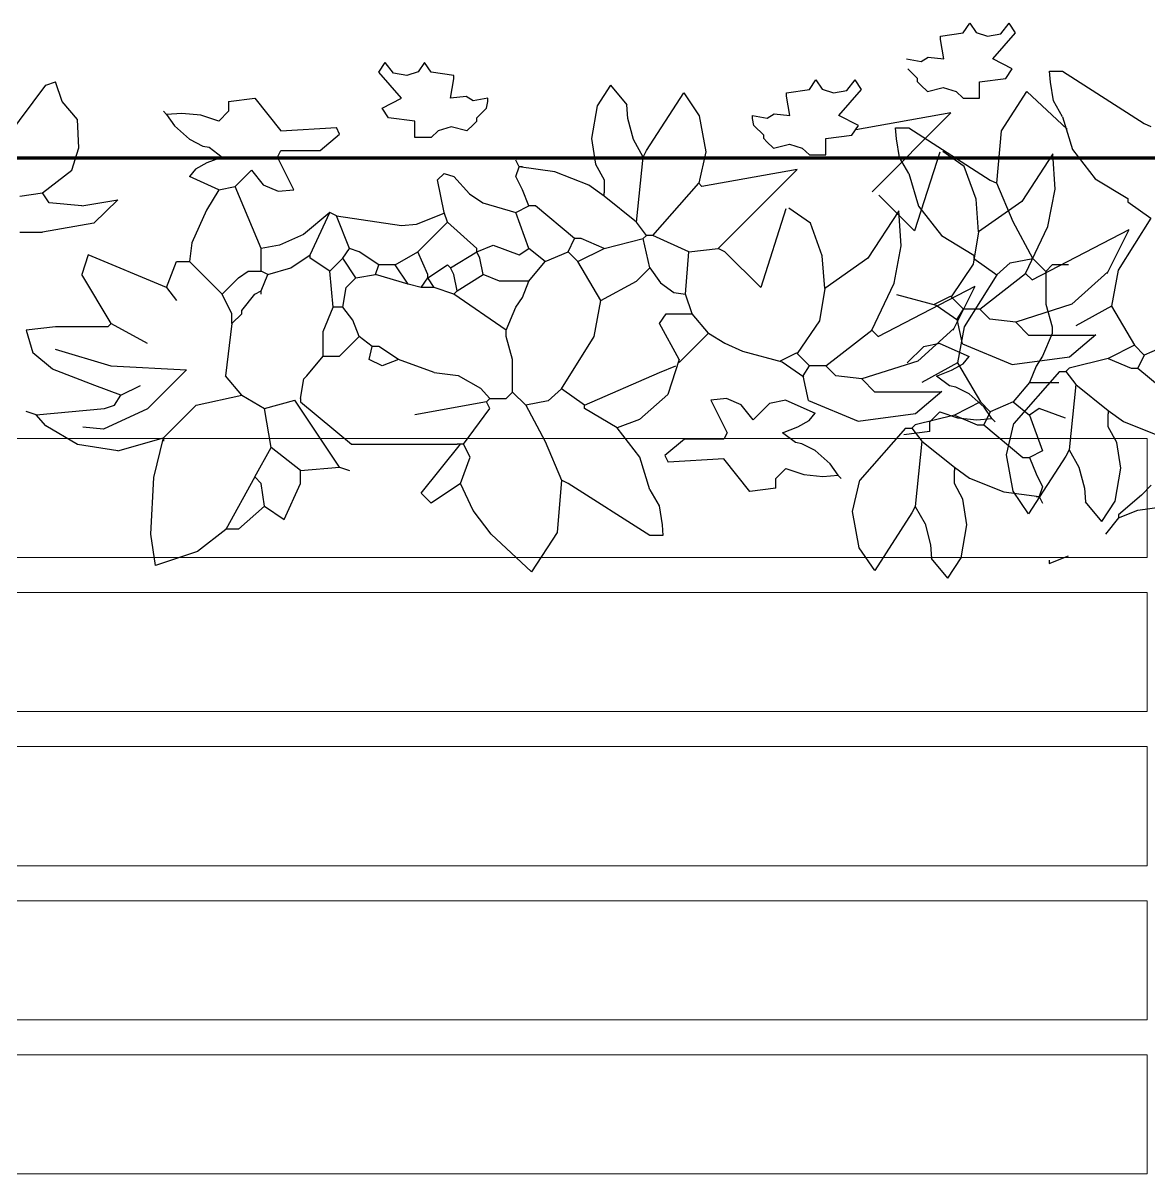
# Model space of a CAD drawing. Header units: inches. Extents: x 2013 to 15569, y -2551 to 2524.
# Drawn here: x 3783 to 3893, y 900.4 to 1012.9 of the extents above; entities that cross this region are included whole.
import ezdxf

# ---------------------------------------------------------------- set-up
doc = ezdxf.new("R2010")
doc.units = ezdxf.units.IN
doc.header["$MEASUREMENT"] = 0
doc.layers.add('A-FLOR-FTPT', color=6, linetype='Continuous', lineweight=70)
doc.layers.add('A-FURN', color=8, linetype='Continuous', lineweight=18)
doc.layers.add('VERDE_siepe', color=96, linetype='Continuous')

msp = doc.modelspace()

# ---------------------------------------------------------------- linework, layer by layer
at = {"layer": 'A-FLOR-FTPT'}
msp.add_line((3934.796, 999.638), (3027.796, 999.638), dxfattribs=at)
at = {"layer": 'A-FURN'}
for p, q in [((3892.796, 972.271), (3628.226, 972.271)), ((3892.796, 960.636), (3892.796, 972.271)), ((3628.226, 960.636), (3892.796, 960.636)), ((3892.796, 957.212), (3628.226, 957.212)), ((3892.796, 945.577), (3892.796, 957.212)), ((3628.226, 945.577), (3892.796, 945.577)), ((3892.796, 942.154), (3628.226, 942.154)), ((3892.796, 930.518), (3892.796, 942.154)), ((3628.226, 930.518), (3892.796, 930.518)), ((3892.796, 927.095), (3628.226, 927.095)), ((3892.796, 915.459), (3892.796, 927.095)), ((3628.226, 915.459), (3892.796, 915.459)), ((3892.796, 912.036), (3628.226, 912.036)), ((3892.796, 900.401), (3892.796, 912.036)), ((3628.226, 900.401), (3892.796, 900.401))]:
    msp.add_line(p, q, dxfattribs=at)
at = {"layer": 'VERDE_siepe'}
for p, q in [((3874.831, 1011.896), (3875.469, 1012.853)), ((3875.469, 1012.853), (3876.092, 1011.925)), ((3878.489, 1011.811), (3879.296, 1012.853)), ((3879.933, 1011.896), (3879.296, 1012.853)), ((3872.599, 1011.578), (3874.831, 1011.896)), ((3872.599, 1011.258), (3872.599, 1011.578)), ((3872.918, 1009.345), (3872.599, 1011.258)), ((3876.092, 1011.925), (3877.181, 1011.583)), ((3877.181, 1011.583), (3878.489, 1011.811)), ((3877.701, 1009.345), (3879.933, 1011.896)), ((3817.722, 1008.052), (3818.359, 1009.009)), ((3819.167, 1007.967), (3818.359, 1009.009)), ((3822.186, 1009.009), (3821.564, 1008.081)), ((3822.824, 1008.052), (3822.186, 1009.009)), ((3869.273, 1009.364), (3870.714, 1009.085)), ((3870.714, 1009.085), (3871.406, 1009.528)), ((3871.406, 1009.528), (3872.918, 1009.345)), ((3879.615, 1008.388), (3877.701, 1009.345)), ((3819.954, 1005.501), (3817.722, 1008.052)), ((3820.474, 1007.739), (3819.167, 1007.967)), ((3821.564, 1008.081), (3820.474, 1007.739)), ((3825.056, 1007.734), (3822.824, 1008.052)), ((3825.056, 1007.414), (3825.056, 1007.734)), ((3870.366, 1007.431), (3869.409, 1008.388)), ((3878.976, 1007.431), (3879.615, 1008.388)), ((3883.259, 1008.152), (3884.535, 1008.152)), ((3883.334, 1007.088), (3883.259, 1008.152)), ((3884.535, 1008.152), (3892.507, 1003.051)), ((3781.367, 1001.674), (3785.193, 1006.777)), ((3785.193, 1006.777), (3786.15, 1007.095)), ((3786.787, 1005.182), (3786.15, 1007.095)), ((3824.738, 1005.501), (3825.056, 1007.414)), ((3840.364, 1006.777), (3839.052, 1004.771)), ((3840.364, 1006.777), (3841.959, 1004.863)), ((3859.791, 1006.359), (3860.429, 1007.316)), ((3860.429, 1007.316), (3861.051, 1006.388)), ((3863.448, 1006.274), (3864.256, 1007.316)), ((3864.893, 1006.359), (3864.256, 1007.316)), ((3870.366, 1007.113), (3870.366, 1007.431)), ((3870.685, 1006.794), (3870.366, 1007.113)), ((3870.685, 1006.794), (3871.323, 1006.156)), ((3871.323, 1006.156), (3872.877, 1006.56)), ((3872.877, 1006.56), (3874.13, 1006.161)), ((3876.426, 1007.113), (3878.976, 1007.431)), ((3876.426, 1005.518), (3876.426, 1007.113)), ((3883.627, 1005.247), (3883.334, 1007.088)), ((3803.052, 1005.182), (3805.603, 1005.501)), ((3805.603, 1005.501), (3808.155, 1002.312)), ((3818.041, 1004.544), (3819.954, 1005.501)), ((3826.249, 1005.684), (3824.738, 1005.501)), ((3826.941, 1005.241), (3826.249, 1005.684)), ((3828.382, 1005.52), (3826.941, 1005.241)), ((3828.382, 1005.2), (3828.382, 1005.52)), ((3843.872, 1000.398), (3847.516, 1006.028)), ((3847.516, 1006.028), (3849.021, 1003.801)), ((3857.559, 1006.041), (3859.791, 1006.359)), ((3857.559, 1005.721), (3857.559, 1006.041)), ((3857.877, 1003.808), (3857.559, 1005.721)), ((3861.051, 1006.388), (3862.141, 1006.046)), ((3862.141, 1006.046), (3863.448, 1006.274)), ((3862.661, 1003.808), (3864.893, 1006.359)), ((3874.13, 1006.161), (3874.831, 1005.518)), ((3874.831, 1005.518), (3876.426, 1005.518)), ((3878.545, 1002.318), (3881.035, 1006.153)), ((3881.035, 1006.153), (3884.989, 1002.471)), ((3788.278, 1003.414), (3786.787, 1005.182)), ((3796.993, 1003.907), (3796.674, 1004.225)), ((3803.052, 1004.225), (3802.095, 1003.268)), ((3803.052, 1005.182), (3803.052, 1004.225)), ((3818.679, 1003.587), (3818.041, 1004.544)), ((3827.289, 1003.587), (3828.246, 1004.544)), ((3828.246, 1004.544), (3828.382, 1005.2)), ((3839.052, 1004.771), (3838.507, 1001.575)), ((3842.048, 1003.515), (3841.959, 1004.863)), ((3884.535, 1003.689), (3883.627, 1005.247)), ((3788.425, 1000.653), (3788.278, 1003.414)), ((3798.471, 1004.028), (3796.993, 1003.907)), ((3796.993, 1003.907), (3797.768, 1002.801)), ((3800.345, 1003.844), (3798.471, 1004.028)), ((3802.095, 1003.268), (3800.345, 1003.844)), ((3821.23, 1003.268), (3818.679, 1003.587)), ((3821.23, 1001.674), (3821.23, 1003.268)), ((3826.97, 1002.95), (3827.289, 1003.268)), ((3827.289, 1003.268), (3827.289, 1003.587)), ((3842.593, 1001.461), (3842.048, 1003.515)), ((3849.021, 1003.801), (3849.675, 1000.262)), ((3854.233, 1003.508), (3854.233, 1003.827)), ((3854.233, 1003.827), (3855.674, 1003.548)), ((3854.369, 1002.851), (3854.233, 1003.508)), ((3855.674, 1003.548), (3856.366, 1003.991)), ((3856.366, 1003.991), (3857.877, 1003.808)), ((3864.574, 1002.851), (3862.661, 1003.808)), ((3873.627, 1004.067), (3864.334, 1002.427)), ((3865.928, 996.368), (3873.627, 1004.067)), ((3884.535, 1003.689), (3885.492, 1000.499)), ((3797.768, 1002.801), (3799.232, 1001.512)), ((3808.155, 1002.312), (3813.576, 1002.63)), ((3811.982, 1000.398), (3813.895, 1001.993)), ((3813.895, 1001.993), (3813.576, 1002.63)), ((3823.525, 1002.317), (3822.824, 1001.674)), ((3824.778, 1002.716), (3823.525, 1002.317)), ((3826.333, 1002.312), (3824.778, 1002.716)), ((3826.97, 1002.95), (3826.333, 1002.312)), ((3855.326, 1001.894), (3854.369, 1002.851)), ((3863.936, 1001.894), (3864.574, 1002.851)), ((3868.219, 1002.615), (3869.495, 1002.615)), ((3868.294, 1001.551), (3868.219, 1002.615)), ((3869.495, 1002.615), (3877.467, 997.514)), ((3878.105, 997.195), (3878.545, 1002.318)), ((3892.507, 1003.051), (3893.145, 1002.732)), ((3799.232, 1001.512), (3800.521, 1000.837)), ((3800.521, 1000.837), (3801.138, 1000.717)), ((3822.824, 1001.674), (3821.23, 1001.674)), ((3838.507, 1001.575), (3838.888, 999.063)), ((3843.554, 999.76), (3842.593, 1001.461)), ((3855.326, 1001.576), (3855.326, 1001.894)), ((3855.645, 1001.257), (3855.326, 1001.576)), ((3855.645, 1001.257), (3856.282, 1000.619)), ((3856.282, 1000.619), (3857.837, 1001.023)), ((3857.837, 1001.023), (3859.09, 1000.624)), ((3861.386, 1001.576), (3863.936, 1001.894)), ((3861.386, 999.981), (3861.386, 1001.576)), ((3868.587, 999.71), (3868.294, 1001.551)), ((3787.744, 998.485), (3788.425, 1000.653)), ((3802.415, 999.76), (3800.931, 999.18)), ((3801.138, 1000.717), (3802.415, 999.76)), ((3807.835, 999.76), (3808.155, 1000.398)), ((3809.43, 996.571), (3807.835, 999.76)), ((3808.155, 1000.398), (3811.982, 1000.398)), ((3842.916, 993.383), (3843.554, 999.76)), ((3843.554, 999.76), (3843.872, 1000.398)), ((3849.675, 1000.262), (3848.975, 997.21)), ((3859.09, 1000.624), (3859.791, 999.981)), ((3859.791, 999.981), (3861.386, 999.981)), ((3869.495, 998.152), (3868.587, 999.71)), ((3872.521, 1000.23), (3870.075, 992.541)), ((3874.925, 998.832), (3872.822, 1000.301)), ((3883.571, 1000.056), (3880.533, 995.405)), ((3883.805, 996.629), (3883.571, 1000.056)), ((3885.492, 1000.499), (3887.724, 997.629)), ((3800.931, 999.18), (3799.818, 998.566)), ((3831.435, 998.803), (3831.116, 999.442)), ((3831.116, 997.847), (3831.435, 998.803)), ((3831.754, 998.803), (3831.435, 998.803)), ((3834.911, 998.321), (3831.435, 998.803)), ((3838.888, 999.063), (3839.727, 997.528)), ((3876.093, 995.65), (3874.925, 998.832)), ((3784.874, 996.253), (3787.744, 998.485)), ((3799.818, 998.566), (3799.225, 997.847)), ((3802.095, 996.571), (3799.225, 997.847)), ((3803.69, 996.89), (3805.285, 998.485)), ((3805.285, 998.485), (3806.437, 997.032)), ((3823.463, 997.528), (3824.1, 998.166)), ((3824.1, 994.339), (3823.463, 997.528)), ((3824.1, 998.166), (3825.056, 997.847)), ((3825.056, 997.847), (3826.576, 996.153)), ((3831.754, 996.571), (3831.116, 997.847)), ((3838.235, 997.009), (3834.911, 998.321)), ((3839.727, 997.528), (3839.727, 996.253)), ((3858.587, 998.53), (3849.294, 996.89)), ((3850.888, 990.831), (3858.587, 998.53)), ((3869.495, 998.152), (3870.451, 994.962)), ((3877.467, 997.514), (3878.105, 997.195)), ((3887.724, 997.629), (3890.912, 995.715)), ((3802.095, 996.571), (3800.872, 994.577)), ((3802.095, 996.571), (3803.69, 996.89)), ((3806.241, 990.831), (3803.69, 996.89)), ((3806.437, 997.032), (3807.902, 996.419)), ((3807.902, 996.419), (3809.43, 996.571)), ((3832.392, 994.977), (3831.754, 996.571)), ((3839.727, 995.933), (3838.235, 997.009)), ((3844.511, 992.106), (3848.975, 997.21)), ((3849.294, 996.89), (3848.975, 997.21)), ((3879.717, 993.42), (3878.105, 997.195)), ((3883.104, 992.957), (3883.805, 996.629)), ((3782.642, 995.933), (3784.874, 996.253)), ((3785.512, 995.296), (3784.874, 996.253)), ((3788.701, 994.977), (3785.512, 995.296)), ((3788.701, 994.977), (3792.232, 995.59)), ((3792.232, 995.59), (3789.889, 993.289)), ((3826.576, 996.153), (3827.884, 995.297)), ((3827.884, 995.297), (3831.116, 994.339)), ((3839.727, 995.933), (3839.727, 996.253)), ((3842.916, 993.383), (3839.727, 995.933)), ((3870.075, 992.541), (3866.566, 996.049)), ((3876.327, 992.467), (3876.093, 995.65)), ((3880.533, 995.405), (3876.327, 992.467)), ((3890.912, 995.715), (3890.912, 995.397)), ((3890.912, 995.397), (3893.145, 993.802)), ((3800.872, 994.577), (3799.466, 991.386)), ((3812.939, 994.339), (3810.362, 992.184)), ((3811.025, 990.193), (3812.939, 994.339)), ((3813.576, 994.02), (3812.939, 994.339)), ((3821.4, 993.185), (3824.124, 994.269)), ((3824.419, 993.383), (3824.1, 994.339)), ((3831.116, 994.339), (3832.392, 994.977)), ((3832.392, 990.831), (3831.116, 994.339)), ((3833.03, 994.977), (3832.392, 994.977)), ((3836.857, 991.788), (3833.03, 994.977)), ((3857.481, 994.693), (3855.035, 987.004)), ((3859.885, 993.295), (3857.781, 994.764)), ((3868.531, 994.519), (3865.493, 989.868)), ((3868.764, 991.092), (3868.531, 994.519)), ((3870.451, 994.962), (3872.683, 992.092)), ((3789.889, 993.289), (3784.874, 992.426)), ((3813.576, 994.02), (3819.954, 993.063)), ((3814.852, 990.831), (3813.576, 994.02)), ((3819.954, 993.063), (3821.4, 993.185)), ((3821.549, 990.512), (3824.419, 993.383)), ((3827.289, 990.831), (3824.419, 993.383)), ((3843.872, 992.106), (3842.916, 993.383)), ((3861.053, 990.113), (3859.885, 993.295)), ((3881.612, 989.86), (3879.717, 993.42)), ((3880.917, 988.396), (3883.104, 992.957)), ((3893.145, 993.802), (3889.956, 988.7)), ((3782.642, 992.426), (3784.874, 992.426)), ((3810.362, 992.184), (3808.019, 991.141)), ((3843.554, 991.788), (3843.872, 992.106)), ((3844.511, 992.106), (3843.872, 992.106)), ((3848.018, 990.512), (3844.511, 992.106)), ((3872.683, 992.092), (3875.872, 990.178)), ((3876.327, 992.467), (3875.804, 989.284)), ((3881.556, 987.757), (3891.038, 992.688)), ((3888.89, 988.396), (3891.038, 992.688)), ((3799.466, 991.386), (3799.225, 989.556)), ((3808.019, 991.141), (3806.241, 990.831)), ((3806.241, 988.599), (3806.241, 990.831)), ((3814.214, 989.874), (3814.852, 990.831)), ((3815.809, 990.512), (3814.852, 990.831)), ((3827.289, 990.512), (3828.883, 991.15)), ((3827.289, 990.512), (3827.289, 990.831)), ((3828.883, 991.15), (3831.435, 990.193)), ((3831.435, 990.193), (3832.392, 990.831)), ((3833.987, 989.556), (3832.392, 990.831)), ((3836.219, 990.512), (3836.857, 991.788)), ((3837.494, 991.788), (3836.857, 991.788)), ((3837.175, 989.556), (3839.727, 990.831)), ((3839.727, 990.831), (3837.494, 991.788)), ((3839.727, 990.831), (3843.554, 991.788)), ((3844.191, 988.918), (3843.554, 991.788)), ((3848.018, 990.512), (3850.888, 990.831)), ((3851.526, 990.512), (3850.888, 990.831)), ((3868.063, 987.42), (3868.764, 991.092)), ((3789.339, 990.193), (3788.701, 988.279)), ((3796.993, 987.004), (3789.339, 990.193)), ((3809.112, 988.918), (3811.025, 990.193)), ((3811.025, 989.874), (3811.025, 990.193)), ((3812.939, 988.599), (3811.025, 989.874)), ((3812.939, 988.599), (3814.214, 989.874)), ((3815.489, 987.961), (3814.214, 989.874)), ((3817.722, 989.236), (3815.809, 990.512)), ((3819.316, 989.236), (3821.549, 990.512)), ((3822.506, 988.279), (3821.549, 990.512)), ((3824.738, 988.918), (3827.289, 990.512)), ((3827.608, 989.874), (3827.289, 990.512)), ((3827.927, 988.279), (3827.608, 989.874)), ((3833.987, 989.556), (3836.219, 990.512)), ((3837.175, 989.556), (3836.219, 990.512)), ((3847.699, 986.366), (3848.018, 990.512)), ((3855.035, 987.004), (3851.526, 990.512)), ((3861.287, 986.93), (3861.053, 990.113)), ((3865.493, 989.868), (3861.287, 986.93)), ((3875.872, 990.178), (3875.872, 989.86)), ((3875.872, 989.86), (3878.105, 988.265)), ((3879.424, 989.431), (3881.612, 989.86)), ((3881.612, 989.86), (3882.889, 988.585)), ((3796.993, 987.004), (3797.95, 989.556)), ((3797.95, 989.556), (3799.225, 989.556)), ((3802.415, 986.366), (3799.225, 989.556)), ((3804.008, 987.961), (3804.965, 988.599)), ((3804.965, 988.599), (3806.241, 988.599)), ((3806.879, 988.279), (3806.241, 988.599)), ((3806.879, 988.279), (3809.112, 988.918)), ((3813.257, 985.091), (3812.939, 988.599)), ((3817.403, 988.279), (3817.722, 989.236)), ((3819.316, 989.236), (3817.722, 989.236)), ((3820.592, 987.323), (3819.316, 989.236)), ((3822.506, 987.961), (3824.419, 989.236)), ((3824.419, 989.236), (3824.738, 988.918)), ((3825.056, 988.279), (3824.738, 988.918)), ((3832.392, 987.642), (3833.987, 989.556)), ((3839.407, 985.729), (3837.175, 989.556)), ((3842.916, 987.642), (3844.191, 988.918)), ((3844.191, 988.918), (3845.245, 987.459)), ((3875.804, 989.284), (3873.636, 986.092)), ((3878.105, 988.265), (3879.424, 989.431)), ((3883.526, 989.222), (3882.889, 988.585)), ((3882.889, 988.585), (3882.889, 985.395)), ((3885.121, 989.222), (3883.526, 989.222)), ((3888.946, 988.55), (3885.44, 985.368)), ((3889.956, 988.7), (3889.318, 985.191)), ((3791.571, 983.496), (3788.701, 988.279)), ((3802.415, 986.366), (3804.008, 987.961)), ((3806.241, 986.686), (3806.879, 988.279)), ((3814.532, 987.004), (3815.489, 987.961)), ((3815.489, 987.961), (3817.403, 988.279)), ((3820.592, 987.323), (3817.403, 988.279)), ((3821.868, 987.004), (3822.506, 987.961)), ((3822.506, 987.961), (3822.506, 988.279)), ((3823.143, 987.004), (3822.506, 987.961)), ((3825.376, 986.686), (3825.056, 988.279)), ((3825.376, 986.686), (3827.927, 988.279)), ((3829.522, 987.642), (3827.927, 988.279)), ((3832.392, 987.642), (3829.522, 987.642)), ((3831.754, 986.047), (3832.392, 987.642)), ((3839.407, 985.729), (3842.916, 987.642)), ((3845.245, 987.459), (3846.563, 986.538)), ((3865.877, 982.859), (3868.063, 987.42)), ((3878.105, 988.265), (3874.915, 983.163)), ((3876.452, 984.887), (3880.917, 988.396)), ((3880.917, 988.396), (3881.556, 987.757)), ((3796.993, 987.004), (3797.95, 985.729)), ((3803.371, 984.453), (3802.415, 986.366)), ((3804.328, 984.772), (3805.603, 986.366)), ((3805.603, 986.366), (3806.241, 986.686)), ((3806.241, 986.366), (3806.241, 986.686)), ((3814.214, 985.091), (3814.532, 987.004)), ((3821.868, 987.004), (3820.592, 987.323)), ((3823.143, 987.004), (3821.868, 987.004)), ((3825.056, 986.366), (3823.143, 987.004)), ((3825.056, 986.366), (3825.376, 986.686)), ((3830.16, 982.859), (3825.056, 986.366)), ((3846.563, 986.538), (3847.699, 986.366)), ((3848.337, 984.453), (3847.699, 986.366)), ((3861.287, 986.93), (3860.764, 983.747)), ((3866.515, 982.22), (3875.997, 987.151)), ((3868.306, 986.338), (3872.172, 985.295)), ((3873.85, 982.859), (3875.997, 987.151)), ((3812.295, 982.703), (3813.257, 985.091)), ((3814.214, 985.091), (3813.257, 985.091)), ((3815.171, 983.815), (3814.214, 985.091)), ((3830.16, 982.859), (3831.116, 985.091)), ((3831.116, 985.091), (3831.754, 986.047)), ((3838.77, 982.22), (3839.407, 985.729)), ((3871.96, 985.352), (3873.582, 986.163)), ((3872.172, 985.295), (3874.281, 983.822)), ((3873.582, 986.163), (3874.858, 984.887)), ((3885.44, 985.368), (3879.961, 983.612)), ((3882.889, 985.395), (3883.526, 983.163)), ((3889.318, 985.191), (3885.81, 983.278)), ((3889.318, 985.191), (3891.55, 981.364)), ((3803.371, 983.496), (3804.328, 984.453)), ((3803.371, 983.496), (3803.371, 984.453)), ((3804.328, 984.453), (3804.328, 984.772)), ((3845.148, 983.496), (3845.786, 984.453)), ((3845.786, 984.453), (3848.337, 984.453)), ((3849.931, 982.539), (3848.337, 984.453)), ((3874.22, 983.931), (3874.858, 984.887)), ((3876.452, 984.887), (3874.858, 984.887)), ((3877.409, 983.931), (3876.452, 984.887)), ((3786.15, 983.177), (3783.28, 982.859)), ((3783.28, 982.859), (3783.917, 980.626)), ((3791.252, 983.177), (3786.15, 983.177)), ((3791.571, 983.496), (3791.252, 983.177)), ((3791.571, 983.496), (3795.079, 981.582)), ((3803.371, 983.496), (3802.733, 978.394)), ((3815.809, 982.22), (3815.171, 983.815)), ((3830.16, 982.22), (3830.16, 982.859)), ((3847.061, 979.988), (3845.148, 983.496)), ((3860.764, 983.747), (3858.596, 980.555)), ((3861.412, 979.35), (3865.877, 982.859)), ((3865.877, 982.859), (3866.515, 982.22)), ((3873.905, 983.013), (3870.4, 979.831)), ((3874.756, 981.522), (3874.22, 983.931)), ((3874.915, 983.163), (3874.278, 979.654)), ((3879.961, 983.612), (3877.409, 983.931)), ((3881.236, 982.336), (3879.961, 983.612)), ((3883.526, 983.163), (3883.526, 982.525)), ((3812.3, 980.307), (3812.295, 982.703)), ((3813.895, 980.307), (3815.809, 982.22)), ((3817.084, 981.264), (3815.809, 982.22)), ((3830.797, 979.988), (3830.16, 982.22)), ((3835.58, 977.118), (3838.77, 982.22)), ((3847.061, 979.669), (3849.931, 982.539)), ((3849.931, 982.539), (3851.526, 981.582)), ((3887.676, 982.336), (3881.236, 982.336)), ((3883.526, 982.525), (3882.569, 980.293)), ((3885.207, 980.227), (3887.777, 982.43)), ((3785.831, 979.032), (3783.917, 980.626)), ((3786.096, 980.991), (3791.546, 979.36)), ((3816.765, 979.988), (3817.084, 981.264)), ((3817.722, 981.264), (3817.084, 981.264)), ((3819.636, 979.988), (3817.722, 981.264)), ((3851.526, 981.582), (3853.266, 980.801)), ((3853.266, 980.801), (3857.132, 979.758)), ((3856.92, 979.815), (3858.542, 980.626)), ((3858.542, 980.626), (3859.818, 979.35)), ((3870.93, 981.231), (3869.335, 979.636)), ((3872.525, 981.549), (3870.93, 981.231)), ((3872.525, 981.549), (3875.395, 980.274)), ((3874.756, 981.522), (3879.598, 979.493)), ((3891.55, 981.364), (3888.999, 980.089)), ((3891.55, 981.364), (3892.507, 980.408)), ((3894.739, 981.364), (3892.507, 980.408)), ((3810.706, 978.394), (3812.3, 980.307)), ((3812.3, 980.307), (3813.895, 980.307)), ((3818.041, 979.35), (3816.765, 979.988)), ((3819.636, 979.988), (3818.041, 979.35)), ((3823.143, 978.712), (3819.636, 979.988)), ((3830.797, 976.799), (3830.797, 979.988)), ((3847.061, 979.988), (3845.977, 976.566)), ((3847.061, 979.669), (3847.061, 979.988)), ((3857.132, 979.758), (3859.24, 978.285)), ((3870.4, 979.831), (3864.92, 978.075)), ((3874.278, 979.654), (3870.77, 977.741)), ((3873.689, 978.941), (3874.802, 979.554)), ((3874.278, 979.654), (3876.51, 975.828)), ((3874.802, 979.554), (3875.395, 980.274)), ((3879.598, 979.493), (3885.207, 980.227)), ((3882.569, 980.293), (3881.932, 979.336)), ((3888.999, 980.089), (3885.172, 979.132)), ((3888.999, 980.089), (3891.232, 979.132)), ((3892.507, 980.408), (3891.869, 979.132)), ((3789.977, 977.437), (3785.831, 979.032)), ((3791.546, 979.36), (3798.942, 978.952)), ((3798.942, 978.952), (3795.114, 975.146)), ((3804.328, 976.48), (3802.733, 978.394)), ((3810.387, 978.075), (3810.706, 978.394)), ((3823.143, 978.712), (3825.475, 978.407)), ((3825.475, 978.407), (3827.672, 977.18)), ((3837.813, 975.523), (3845.148, 978.712)), ((3845.148, 978.712), (3846.743, 979.35)), ((3859.18, 978.394), (3859.818, 979.35)), ((3859.716, 975.985), (3859.18, 978.394)), ((3861.412, 979.35), (3859.818, 979.35)), ((3862.369, 978.394), (3861.412, 979.35)), ((3864.92, 978.075), (3862.369, 978.394)), ((3872.205, 978.361), (3873.689, 978.941)), ((3873.481, 977.404), (3872.205, 978.361)), ((3884.215, 978.814), (3879.751, 973.711)), ((3881.932, 979.336), (3881.294, 977.741)), ((3884.215, 978.814), (3884.853, 978.814)), ((3885.172, 979.132), (3884.853, 978.814)), ((3884.853, 978.814), (3885.81, 977.538)), ((3891.232, 979.132), (3891.869, 979.132)), ((3891.869, 979.132), (3895.696, 975.944)), ((3792.528, 976.48), (3789.977, 977.437)), ((3792.528, 976.48), (3794.441, 977.437)), ((3810.068, 976.162), (3810.387, 978.075)), ((3866.196, 976.799), (3864.92, 978.075)), ((3874.099, 977.284), (3873.481, 977.404)), ((3875.387, 976.609), (3874.099, 977.284)), ((3881.294, 977.741), (3879.699, 975.828)), ((3881.294, 977.741), (3884.164, 977.741)), ((3885.81, 977.538), (3885.172, 971.16)), ((3885.81, 977.538), (3888.999, 974.987)), ((3791.891, 975.523), (3792.528, 976.48)), ((3799.863, 975.523), (3804.328, 976.48)), ((3804.328, 976.48), (3806.56, 975.205)), ((3810.068, 976.162), (3810.068, 975.842)), ((3827.672, 977.18), (3828.565, 976.162)), ((3828.246, 975.842), (3828.565, 976.162)), ((3828.565, 976.162), (3830.16, 976.162)), ((3830.16, 976.162), (3830.797, 976.799)), ((3832.073, 975.523), (3830.797, 976.799)), ((3835.58, 977.118), (3834.262, 975.952)), ((3837.813, 975.523), (3835.58, 977.118)), ((3845.977, 976.566), (3843.195, 974.111)), ((3851.678, 976.165), (3850.149, 976.012)), ((3853.142, 975.552), (3851.678, 976.165)), ((3872.636, 976.799), (3866.196, 976.799)), ((3870.166, 974.69), (3872.737, 976.893)), ((3876.852, 975.32), (3875.387, 976.609)), ((3784.237, 974.567), (3790.934, 975.205)), ((3795.114, 975.146), (3790.832, 973.175)), ((3790.934, 975.205), (3791.891, 975.523)), ((3796.674, 972.335), (3799.863, 975.523)), ((3806.56, 975.205), (3809.527, 976.014)), ((3807.198, 971.378), (3806.56, 975.205)), ((3813.895, 969.464), (3809.527, 976.014)), ((3810.068, 975.842), (3815.043, 971.696)), ((3828.246, 975.842), (3821.23, 974.567)), ((3826.013, 971.696), (3828.565, 975.205)), ((3828.565, 975.205), (3828.246, 975.842)), ((3834.262, 975.952), (3832.073, 975.523)), ((3832.073, 975.523), (3833.969, 971.964)), ((3837.813, 975.205), (3837.813, 975.523)), ((3841.002, 973.291), (3837.813, 975.205)), ((3850.149, 976.012), (3851.744, 972.824)), ((3854.295, 974.099), (3853.142, 975.552)), ((3855.889, 975.694), (3854.295, 974.099)), ((3857.484, 976.012), (3855.889, 975.694)), ((3857.484, 976.012), (3860.354, 974.737)), ((3859.716, 975.985), (3864.558, 973.956)), ((3876.51, 975.828), (3873.959, 974.552)), ((3876.51, 975.828), (3877.467, 974.871)), ((3877.627, 974.214), (3876.852, 975.32)), ((3879.699, 975.828), (3877.467, 974.871)), ((3879.699, 975.828), (3881.294, 974.552)), ((3882.251, 975.19), (3881.294, 974.552)), ((3884.802, 974.234), (3882.251, 975.19)), ((3888.999, 974.987), (3888.999, 974.667)), ((3888.999, 974.987), (3890.491, 973.911)), ((3784.237, 974.567), (3783.28, 974.885)), ((3785.203, 973.498), (3784.237, 974.567)), ((3843.195, 974.111), (3841.002, 973.291)), ((3858.648, 973.404), (3859.761, 974.018)), ((3859.761, 974.018), (3860.354, 974.737)), ((3864.558, 973.956), (3870.166, 974.69)), ((3873.959, 974.552), (3870.132, 973.595)), ((3871.568, 973.896), (3872.525, 974.852)), ((3871.568, 972.939), (3871.568, 973.896)), ((3872.525, 974.852), (3874.274, 974.277)), ((3873.959, 974.552), (3876.192, 973.595)), ((3874.274, 974.277), (3876.149, 974.093)), ((3876.149, 974.093), (3877.627, 974.214)), ((3877.467, 974.871), (3876.829, 973.595)), ((3877.627, 974.214), (3877.945, 973.896)), ((3881.294, 974.552), (3882.569, 971.044)), ((3888.999, 973.392), (3888.999, 974.667)), ((3890.491, 973.911), (3893.814, 972.599)), ((3788.278, 971.657), (3785.203, 973.498)), ((3790.832, 973.175), (3788.821, 973.379)), ((3843.234, 970.421), (3841.002, 973.291)), ((3851.744, 972.824), (3851.424, 972.186)), ((3857.165, 972.824), (3858.648, 973.404)), ((3858.441, 971.867), (3857.165, 972.824)), ((3869.175, 973.277), (3864.711, 968.174)), ((3871.568, 972.939), (3869.016, 972.62)), ((3869.175, 973.277), (3869.813, 973.277)), ((3870.132, 973.595), (3869.813, 973.277)), ((3869.813, 973.277), (3870.77, 972.001)), ((3876.192, 973.595), (3876.829, 973.595)), ((3876.829, 973.595), (3880.656, 970.407)), ((3879.051, 970.658), (3879.751, 973.711)), ((3889.838, 971.857), (3888.999, 973.392)), ((3792.209, 971.058), (3788.278, 971.657)), ((3792.209, 971.058), (3796.674, 972.335)), ((3795.747, 968.435), (3796.674, 972.335)), ((3796.674, 972.335), (3796.674, 972.015)), ((3815.043, 971.696), (3825.376, 971.696)), ((3821.868, 966.913), (3825.695, 971.696)), ((3825.695, 971.696), (3825.376, 971.696)), ((3826.013, 971.696), (3825.695, 971.696)), ((3826.651, 970.421), (3826.013, 971.696)), ((3833.969, 971.964), (3835.58, 968.188)), ((3847.597, 972.186), (3845.684, 970.591)), ((3851.424, 972.186), (3847.597, 972.186)), ((3859.058, 971.747), (3858.441, 971.867)), ((3860.347, 971.072), (3859.058, 971.747)), ((3870.77, 972.001), (3870.132, 965.623)), ((3870.77, 972.001), (3873.959, 969.45)), ((3890.219, 969.346), (3889.838, 971.857)), ((3805.603, 968.508), (3807.198, 971.378)), ((3810.068, 969.145), (3807.198, 971.378)), ((3845.684, 970.591), (3846.004, 969.954)), ((3861.812, 969.783), (3860.347, 971.072)), ((3879.704, 967.12), (3879.051, 970.658)), ((3884.853, 970.522), (3881.21, 964.892)), ((3882.569, 971.044), (3881.294, 970.407)), ((3885.172, 971.16), (3884.853, 970.522)), ((3885.172, 971.16), (3886.133, 969.46)), ((3810.068, 969.145), (3813.895, 969.464)), ((3813.895, 969.464), (3814.852, 969.145)), ((3825.695, 967.87), (3826.651, 970.421)), ((3844.191, 967.231), (3843.234, 970.421)), ((3851.424, 970.272), (3846.004, 969.954)), ((3853.976, 967.083), (3851.424, 970.272)), ((3862.587, 968.677), (3861.812, 969.783)), ((3873.959, 969.45), (3873.959, 969.13)), ((3873.959, 969.45), (3875.451, 968.374)), ((3880.656, 970.407), (3881.294, 970.407)), ((3881.294, 970.407), (3881.932, 968.812)), ((3886.133, 969.46), (3886.678, 967.405)), ((3889.674, 966.149), (3890.219, 969.346)), ((3795.454, 962.912), (3795.747, 968.435)), ((3805.603, 968.508), (3802.776, 963.372)), ((3806.241, 967.87), (3805.603, 968.508)), ((3810.068, 967.87), (3810.068, 969.145)), ((3856.528, 968.359), (3857.484, 969.315)), ((3856.528, 967.402), (3856.528, 968.359)), ((3857.484, 969.315), (3859.234, 968.74)), ((3859.234, 968.74), (3861.109, 968.556)), ((3861.109, 968.556), (3862.587, 968.677)), ((3862.586, 968.677), (3862.905, 968.359)), ((3873.959, 967.855), (3873.959, 969.13)), ((3875.451, 968.374), (3878.774, 967.062)), ((3881.932, 968.812), (3882.569, 967.537)), ((3806.56, 965.638), (3806.241, 967.87)), ((3808.474, 964.361), (3810.068, 967.87)), ((3825.695, 967.87), (3822.824, 965.956)), ((3826.94, 965.213), (3825.695, 967.87)), ((3835.58, 968.188), (3835.14, 963.065)), ((3836.219, 967.87), (3835.58, 968.188)), ((3844.19, 962.768), (3836.219, 967.87)), ((3844.191, 967.231), (3845.099, 965.673)), ((3856.528, 967.402), (3853.976, 967.083)), ((3864.01, 965.121), (3864.711, 968.174)), ((3874.797, 966.32), (3873.959, 967.855)), ((3881.21, 964.892), (3879.704, 967.12)), ((3882.569, 967.537), (3882.251, 966.58)), ((3886.678, 967.405), (3886.767, 966.057)), ((3893.195, 967.686), (3892.239, 966.729)), ((3822.824, 965.956), (3821.868, 966.913)), ((3875.179, 963.809), (3874.797, 966.32)), ((3878.774, 967.062), (3882.251, 966.58)), ((3881.932, 966.58), (3882.251, 966.58)), ((3882.251, 966.58), (3882.569, 965.942)), ((3888.362, 964.144), (3886.767, 966.057)), ((3888.362, 964.144), (3889.674, 966.149)), ((3892.239, 966.729), (3890.007, 964.816)), ((3806.56, 965.638), (3804.008, 963.405)), ((3806.56, 965.638), (3808.474, 964.361)), ((3828.697, 962.912), (3826.94, 965.213)), ((3845.099, 965.673), (3845.392, 963.832)), ((3864.664, 961.583), (3864.01, 965.121)), ((3869.813, 964.985), (3866.17, 959.355)), ((3870.132, 965.623), (3869.813, 964.985)), ((3870.132, 965.623), (3871.093, 963.923)), ((3890.007, 964.496), (3891.893, 965.247)), ((3891.893, 965.247), (3894.236, 965.589)), ((3845.392, 963.832), (3845.467, 962.768)), ((3871.093, 963.923), (3871.637, 961.868)), ((3874.634, 960.612), (3875.179, 963.809)), ((3890.007, 964.496), (3888.731, 962.903)), ((3890.007, 964.816), (3890.007, 964.496)), ((3795.893, 959.844), (3795.454, 962.912)), ((3802.776, 963.372), (3799.994, 961.224)), ((3804.008, 963.405), (3802.733, 963.405)), ((3832.651, 959.23), (3828.697, 962.912)), ((3835.14, 963.065), (3832.651, 959.23)), ((3845.467, 962.768), (3844.19, 962.768)), ((3866.17, 959.355), (3864.664, 961.583)), ((3871.637, 961.868), (3871.727, 960.52)), ((3799.994, 961.224), (3795.893, 959.844)), ((3873.321, 958.607), (3871.727, 960.52)), ((3873.321, 958.607), (3874.634, 960.612)), ((3883.207, 960.059), (3885.094, 960.809)), ((3883.207, 960.378), (3883.207, 960.059))]:
    msp.add_line(p, q, dxfattribs=at)
for centre, start, end in [((3874.756, 981.522), 192.80429, 247.53328), ((3859.716, 975.985), 192.80429, 247.53328), ((3815.043, 971.697), 229.84401, 269.64699)]:
    msp.add_arc(centre, 0.0000399, start, end, dxfattribs=at)

doc.saveas('drawing.dxf')
